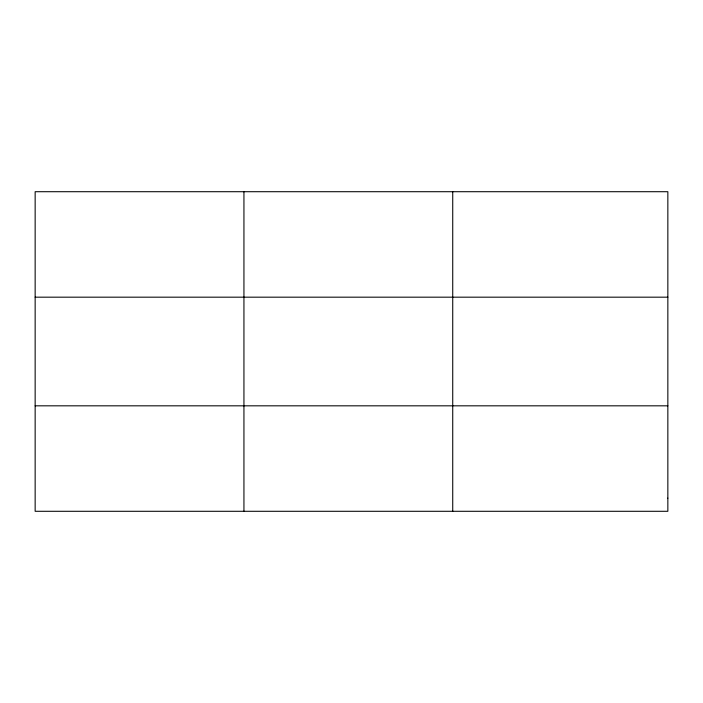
<?xml version="1.0" encoding="UTF-8"?>
<svg xmlns="http://www.w3.org/2000/svg" width="703" height="703" viewBox="0 0 703 703"><rect width="100%" height="100%" fill="white"/><g stroke="black" fill="none" stroke-linecap="round" stroke-linejoin="round"><path stroke-width="1.05" d="M243.941 191.708L243.941 511.292M452.732 191.708L452.732 511.292M35.15 297.176L667.85 297.176M35.15 405.824L667.85 405.824M667.85 498.111L667.85 511.292L35.15 511.292L35.15 191.708L667.85 191.708L667.85 498.111"/></g></svg>
